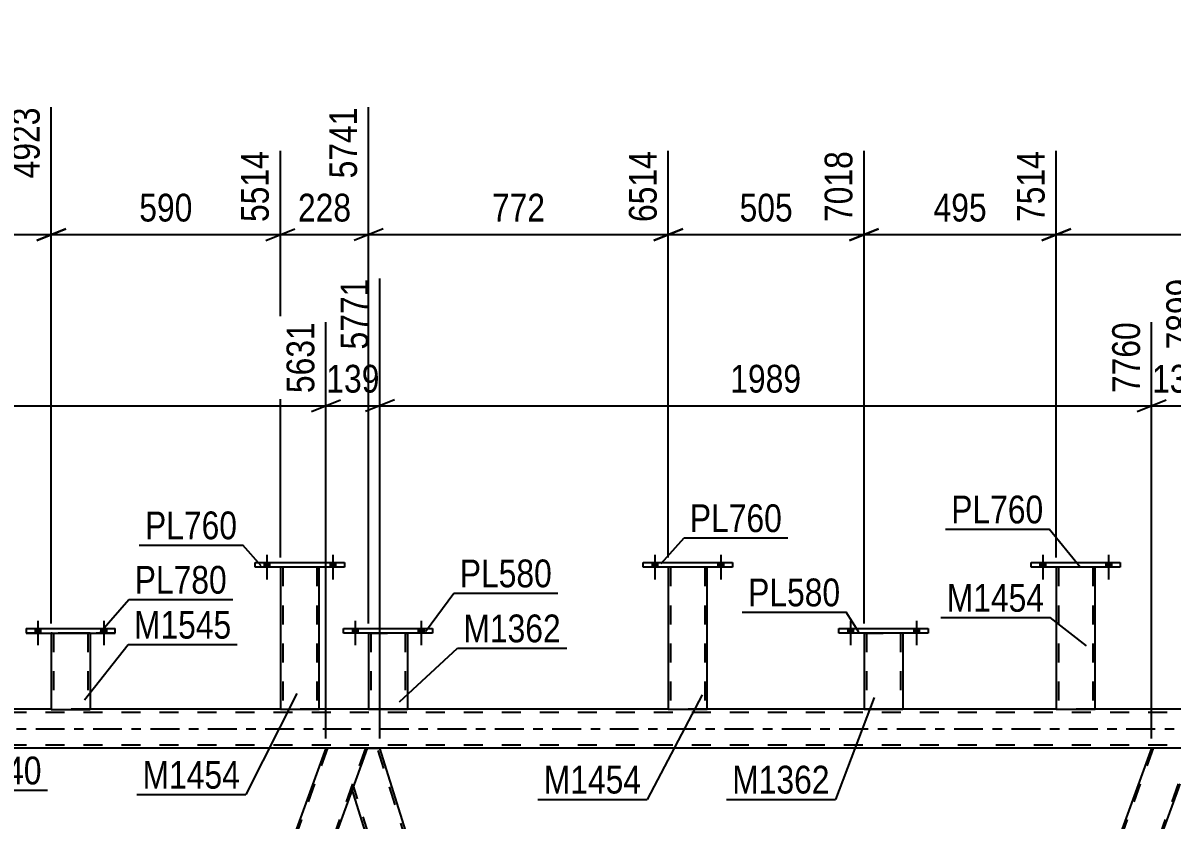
# Model space of a CAD drawing. Header units: millimetres. Extents: x -89 to 752, y -437 to 157.
# Drawn here: x 177 to 295.5, y -9.4 to 72.8 of the extents above; entities that cross this region are included whole.
import ezdxf

# ---------------------------------------------------------------- set-up
doc = ezdxf.new("R2010")
doc.units = ezdxf.units.MM
doc.linetypes.add('DXK_LINE_DOT2', pattern=[3.9198, 1.9599, -1.9599])
doc.linetypes.add('DXK_LINE_DOT3', pattern=[5.9187, 2.979, -0.9799, 0.9799, -0.9799])
doc.styles.add('Arial Narrow', font='ARIALN.TTF', dxfattribs={"height": 0.2})

# ---------------------------------------------------------------- blocks, each defined once
blk = doc.blocks.new('Part-318886155-3080 - 2857')
at = {"color": 2, "linetype": 'Continuous'}
for p, q in [((280.93, 17.12), (290.13, 17.12)), ((280.93, 16.64), (280.93, 17.12)), ((290.13, 16.64), (280.93, 16.64)), ((290.13, 17.12), (290.13, 16.64))]:
    blk.add_line(p, q, dxfattribs=at)
blk = doc.blocks.new('Part-318886155-2873 - 2857')
at = {"color": 2, "linetype": 'Continuous'}
for p, q in [((263.71, 9.84), (263.71, 2)), ((267.71, 9.84), (267.71, 2)), ((263.71, 2), (267.71, 2))]:
    blk.add_line(p, q, dxfattribs=at)
at = {"color": 7, "linetype": 'DXK_LINE_DOT2'}
for p, q in [((263.71, 9.84), (267.71, 9.84)), ((263.95, 9.84), (263.95, 2)), ((267.47, 9.84), (267.47, 2)), ((267.41, 2), (267.45, 2)), ((267.41, 2), (267.45, 2)), ((267.45, 2), (267.47, 2)), ((267.45, 2), (267.47, 2))]:
    blk.add_line(p, q, dxfattribs=at)
blk = doc.blocks.new('Part-318886155-2888 - 2857')
at = {"color": 2, "linetype": 'Continuous'}
for p, q in [((203.53, 16.64), (203.53, 2)), ((207.53, 2), (207.53, 16.64)), ((203.53, 2), (207.53, 2))]:
    blk.add_line(p, q, dxfattribs=at)
at = {"color": 7, "linetype": 'DXK_LINE_DOT2'}
for p, q in [((207.53, 16.64), (203.53, 16.64)), ((203.77, 16.64), (203.77, 2)), ((207.29, 16.64), (207.29, 2)), ((207.23, 2), (207.27, 2)), ((207.23, 2), (207.27, 2)), ((207.27, 2), (207.29, 2)), ((207.27, 2), (207.29, 2))]:
    blk.add_line(p, q, dxfattribs=at)
blk = doc.blocks.new('Part-318886155-3199 - 2857')
at = {"color": 2, "linetype": 'Continuous'}
for p, q in [((240.93, 17.12), (250.13, 17.12)), ((240.93, 16.64), (240.93, 17.12)), ((250.13, 16.64), (240.93, 16.64)), ((250.13, 17.12), (250.13, 16.64))]:
    blk.add_line(p, q, dxfattribs=at)
blk = doc.blocks.new('Bolt-318886155-3066 - 2857')
at = {"linetype": 'Continuous'}
for points in [[(281.85, 16.64), (282.41, 16.64), (282.41, 17.12), (281.85, 17.12)], [(281.85, 16.64), (282.41, 16.64), (282.41, 17.12), (281.85, 17.12)], [(288.65, 16.64), (289.21, 16.64), (289.21, 17.12), (288.65, 17.12)], [(288.65, 16.64), (289.21, 16.64), (289.21, 17.12), (288.65, 17.12)]]:
    blk.add_hatch(color=1, dxfattribs=at).paths.add_polyline_path(points)
at = {"color": 1, "linetype": 'Continuous'}
for p, q in [((282.13, 17.92), (282.13, 15.4)), ((282.13, 17.92), (282.13, 15.4)), ((288.93, 17.92), (288.93, 15.4)), ((288.93, 17.92), (288.93, 15.4)), ((281.85, 17.12), (281.85, 16.64)), ((281.85, 17.12), (281.85, 16.64)), ((282.41, 17.12), (282.41, 16.64)), ((282.41, 17.12), (282.41, 16.64)), ((288.65, 17.12), (288.65, 16.64)), ((288.65, 17.12), (288.65, 16.64)), ((289.21, 17.12), (289.21, 16.64)), ((289.21, 17.12), (289.21, 16.64))]:
    blk.add_line(p, q, dxfattribs=at)
blk = doc.blocks.new('Part-318886155-3007 - 2857')
at = {"color": 2, "linetype": 'Continuous'}
for p, q in [((179.91, 9.84), (179.91, 1.99)), ((183.91, 9.84), (183.91, 1.99)), ((179.91, 1.99), (183.91, 1.99))]:
    blk.add_line(p, q, dxfattribs=at)
at = {"color": 7, "linetype": 'DXK_LINE_DOT2'}
for p, q in [((183.91, 9.84), (179.91, 9.84)), ((179.91, 9.84), (179.91, 9.84)), ((179.91, 9.84), (183.91, 9.84)), ((179.91, 9.84), (179.91, 9.84)), ((180.15, 9.84), (180.15, 9.84)), ((180.15, 9.84), (180.15, 1.99)), ((183.67, 9.84), (183.67, 9.84)), ((183.67, 9.84), (183.67, 1.99)), ((183.91, 9.84), (183.91, 9.84)), ((183.91, 9.84), (183.91, 9.84)), ((183.91, 1.99), (179.91, 1.99)), ((183.66, 1.99), (183.62, 1.99))]:
    blk.add_line(p, q, dxfattribs=at)
blk = doc.blocks.new('Part-318886155-3497 - 2857')
at = {"color": 2, "linetype": 'Continuous'}
for p, q in [((212.48, -2), (210.95, -6.2)), ((212.48, -2), (213.8, -2)), ((250.08, -118.4), (213.8, -2)), ((245.89, -118.4), (210.94, -6.25))]:
    blk.add_line(p, q, dxfattribs=at)
at = {"color": 7, "linetype": 'DXK_LINE_DOT2'}
for p, q in [((250.37, -120.12), (213.55, -2)), ((247.65, -123.22), (211.07, -5.88)), ((210.95, -6.2), (210.94, -6.25)), ((247.4, -123.22), (245.89, -118.4)), ((250.5, -119.75), (250.08, -118.4)), ((249.24, -123.22), (250.5, -119.75)), ((247.4, -123.22), (249.24, -123.22))]:
    blk.add_line(p, q, dxfattribs=at)
blk = doc.blocks.new('Part-318886155-3126 - 2857')
at = {"color": 2, "linetype": 'Continuous'}
for p, q in [((177.31, 10.32), (177.31, 9.84)), ((177.31, 10.32), (186.51, 10.32)), ((177.31, 9.84), (186.51, 9.84)), ((186.51, 9.84), (186.51, 10.32))]:
    blk.add_line(p, q, dxfattribs=at)
at = {"color": 7, "linetype": 'DXK_LINE_DOT2'}
for p, q in [((177.31, 10.32), (186.51, 10.32)), ((186.51, 9.84), (177.31, 9.84))]:
    blk.add_line(p, q, dxfattribs=at)
blk = doc.blocks.new('Part-318886155-3136 - 2857')
at = {"color": 2, "linetype": 'Continuous'}
for p, q in [((261.11, 10.32), (270.31, 10.32)), ((261.11, 9.84), (261.11, 10.32)), ((270.31, 9.84), (261.11, 9.84)), ((270.31, 10.32), (270.31, 9.84))]:
    blk.add_line(p, q, dxfattribs=at)
blk = doc.blocks.new('Part-318886155-3194 - 2857')
at = {"color": 2, "linetype": 'Continuous'}
for p, q in [((200.93, 17.12), (210.13, 17.12)), ((200.93, 16.64), (200.93, 17.12)), ((210.13, 16.64), (200.93, 16.64)), ((210.13, 17.12), (210.13, 16.64))]:
    blk.add_line(p, q, dxfattribs=at)
blk = doc.blocks.new('Bolt-318886155-3206 - 2857')
at = {"linetype": 'Continuous'}
for points in [[(210.95, 9.84), (211.51, 9.84), (211.51, 10.32), (210.95, 10.32)], [(210.95, 9.84), (211.51, 9.84), (211.51, 10.32), (210.95, 10.32)], [(217.75, 9.84), (218.31, 9.84), (218.31, 10.32), (217.75, 10.32)], [(217.75, 9.84), (218.31, 9.84), (218.31, 10.32), (217.75, 10.32)]]:
    blk.add_hatch(color=1, dxfattribs=at).paths.add_polyline_path(points)
at = {"color": 1, "linetype": 'Continuous'}
for p, q in [((211.23, 11.12), (211.23, 8.6)), ((211.23, 11.12), (211.23, 8.6)), ((218.03, 11.12), (218.03, 8.6)), ((218.03, 11.12), (218.03, 8.6)), ((210.95, 10.32), (210.95, 9.84)), ((210.95, 10.32), (210.95, 9.84)), ((211.51, 10.32), (211.51, 9.84)), ((211.51, 10.32), (211.51, 9.84)), ((217.75, 10.32), (217.75, 9.84)), ((217.75, 10.32), (217.75, 9.84)), ((218.31, 10.32), (218.31, 9.84)), ((218.31, 10.32), (218.31, 9.84))]:
    blk.add_line(p, q, dxfattribs=at)
blk = doc.blocks.new('Bolt-318886155-3207 - 2857')
at = {"linetype": 'Continuous'}
for points in [[(178.23, 9.84), (178.79, 9.84), (178.79, 10.32), (178.23, 10.32)], [(178.23, 9.84), (178.79, 9.84), (178.79, 10.32), (178.23, 10.32)], [(185.03, 9.84), (185.59, 9.84), (185.59, 10.32), (185.03, 10.32)], [(185.03, 9.84), (185.59, 9.84), (185.59, 10.32), (185.03, 10.32)]]:
    blk.add_hatch(color=1, dxfattribs=at).paths.add_polyline_path(points)
at = {"color": 1, "linetype": 'Continuous'}
for p, q in [((178.51, 11.12), (178.51, 8.6)), ((178.51, 11.12), (178.51, 8.6)), ((185.31, 11.12), (185.31, 8.6)), ((185.31, 11.12), (185.31, 8.6)), ((178.23, 10.32), (178.23, 9.84)), ((178.23, 10.32), (178.23, 9.84)), ((178.79, 10.32), (178.79, 9.84)), ((178.79, 10.32), (178.79, 9.84)), ((185.03, 10.32), (185.03, 9.84)), ((185.03, 10.32), (185.03, 9.84)), ((185.59, 10.32), (185.59, 9.84)), ((185.59, 10.32), (185.59, 9.84))]:
    blk.add_line(p, q, dxfattribs=at)
blk = doc.blocks.new('Part-318886155-3223 - 2857')
at = {"color": 2, "linetype": 'Continuous'}
for p, q in [((243.53, 16.64), (243.53, 2)), ((247.53, 2), (247.53, 16.64)), ((243.53, 2), (247.53, 2))]:
    blk.add_line(p, q, dxfattribs=at)
at = {"color": 7, "linetype": 'DXK_LINE_DOT2'}
for p, q in [((247.53, 16.64), (243.53, 16.64)), ((243.77, 16.64), (243.77, 2)), ((247.29, 16.64), (247.29, 2)), ((247.23, 2), (247.27, 2)), ((247.23, 2), (247.27, 2)), ((247.27, 2), (247.29, 2)), ((247.27, 2), (247.29, 2))]:
    blk.add_line(p, q, dxfattribs=at)
blk = doc.blocks.new('Bolt-318886155-3256 - 2857')
at = {"linetype": 'Continuous'}
for points in [[(241.85, 16.64), (242.41, 16.64), (242.41, 17.12), (241.85, 17.12)], [(241.85, 16.64), (242.41, 16.64), (242.41, 17.12), (241.85, 17.12)], [(248.65, 16.64), (249.21, 16.64), (249.21, 17.12), (248.65, 17.12)], [(248.65, 16.64), (249.21, 16.64), (249.21, 17.12), (248.65, 17.12)]]:
    blk.add_hatch(color=1, dxfattribs=at).paths.add_polyline_path(points)
at = {"color": 1, "linetype": 'Continuous'}
for p, q in [((242.13, 17.92), (242.13, 15.4)), ((242.13, 17.92), (242.13, 15.4)), ((248.93, 17.92), (248.93, 15.4)), ((248.93, 17.92), (248.93, 15.4)), ((241.85, 17.12), (241.85, 16.64)), ((241.85, 17.12), (241.85, 16.64)), ((242.41, 17.12), (242.41, 16.64)), ((242.41, 17.12), (242.41, 16.64)), ((248.65, 17.12), (248.65, 16.64)), ((248.65, 17.12), (248.65, 16.64)), ((249.21, 17.12), (249.21, 16.64)), ((249.21, 17.12), (249.21, 16.64))]:
    blk.add_line(p, q, dxfattribs=at)
blk = doc.blocks.new('Bolt-318886155-3257 - 2857')
at = {"linetype": 'Continuous'}
for points in [[(262.03, 9.84), (262.59, 9.84), (262.59, 10.32), (262.03, 10.32)], [(262.03, 9.84), (262.59, 9.84), (262.59, 10.32), (262.03, 10.32)], [(268.83, 9.84), (269.39, 9.84), (269.39, 10.32), (268.83, 10.32)], [(268.83, 9.84), (269.39, 9.84), (269.39, 10.32), (268.83, 10.32)]]:
    blk.add_hatch(color=1, dxfattribs=at).paths.add_polyline_path(points)
at = {"color": 1, "linetype": 'Continuous'}
for p, q in [((262.31, 11.12), (262.31, 8.6)), ((262.31, 11.12), (262.31, 8.6)), ((269.11, 11.12), (269.11, 8.6)), ((269.11, 11.12), (269.11, 8.6)), ((262.03, 10.32), (262.03, 9.84)), ((262.03, 10.32), (262.03, 9.84)), ((262.59, 10.32), (262.59, 9.84)), ((262.59, 10.32), (262.59, 9.84)), ((268.83, 10.32), (268.83, 9.84)), ((268.83, 10.32), (268.83, 9.84)), ((269.39, 10.32), (269.39, 9.84)), ((269.39, 10.32), (269.39, 9.84))]:
    blk.add_line(p, q, dxfattribs=at)
blk = doc.blocks.new('Part-318886155-3272 - 2857')
at = {"color": 2, "linetype": 'Continuous'}
for p, q in [((283.53, 16.64), (283.53, 2)), ((287.53, 2), (287.53, 16.64)), ((283.53, 2), (287.53, 2))]:
    blk.add_line(p, q, dxfattribs=at)
at = {"color": 7, "linetype": 'DXK_LINE_DOT2'}
for p, q in [((287.53, 16.64), (283.53, 16.64)), ((283.77, 16.64), (283.77, 2)), ((287.29, 16.64), (287.29, 2)), ((287.23, 2), (287.27, 2)), ((287.23, 2), (287.27, 2)), ((287.27, 2), (287.29, 2)), ((287.27, 2), (287.29, 2))]:
    blk.add_line(p, q, dxfattribs=at)
blk = doc.blocks.new('Part-318886155-3277 - 2857')
at = {"color": 2, "linetype": 'Continuous'}
for p, q in [((210.03, 10.32), (219.23, 10.32)), ((210.03, 9.84), (210.03, 10.32)), ((219.23, 9.84), (210.03, 9.84)), ((219.23, 10.32), (219.23, 9.84))]:
    blk.add_line(p, q, dxfattribs=at)
blk = doc.blocks.new('Part-318886155-3282 - 2857')
at = {"color": 2, "linetype": 'Continuous'}
for p, q in [((212.63, 9.84), (212.63, 2)), ((216.63, 9.84), (216.63, 2)), ((212.63, 2), (216.63, 2))]:
    blk.add_line(p, q, dxfattribs=at)
at = {"color": 7, "linetype": 'DXK_LINE_DOT2'}
for p, q in [((212.63, 9.84), (216.63, 9.84)), ((212.87, 9.84), (212.87, 2)), ((216.39, 9.84), (216.39, 2)), ((216.33, 2), (216.37, 2)), ((216.33, 2), (216.37, 2)), ((216.37, 2), (216.39, 2)), ((216.37, 2), (216.39, 2))]:
    blk.add_line(p, q, dxfattribs=at)
blk = doc.blocks.new('Part-318886155-3414 - 2857')
at = {"color": 7, "linetype": 'DXK_LINE_DOT2'}
for p, q in [((293.53, -2), (249.41, -123.22)), ((297.45, -2), (253.33, -123.22)), ((297.62, -2), (296.09, -6.2)), ((249.24, -123.22), (251, -118.4)), ((255.25, -118.4), (253.5, -123.22)), ((253.5, -123.22), (249.24, -123.22))]:
    blk.add_line(p, q, dxfattribs=at)
at = {"color": 2, "linetype": 'Continuous'}
for p, q in [((293.36, -2), (251, -118.4)), ((297.62, -2), (293.36, -2)), ((296.09, -6.2), (255.25, -118.4))]:
    blk.add_line(p, q, dxfattribs=at)
blk = doc.blocks.new('Bolt-318886155-3344 - 2857')
at = {"linetype": 'Continuous'}
for points in [[(201.85, 16.64), (202.41, 16.64), (202.41, 17.12), (201.85, 17.12)], [(201.85, 16.64), (202.41, 16.64), (202.41, 17.12), (201.85, 17.12)], [(208.65, 16.64), (209.21, 16.64), (209.21, 17.12), (208.65, 17.12)], [(208.65, 16.64), (209.21, 16.64), (209.21, 17.12), (208.65, 17.12)]]:
    blk.add_hatch(color=1, dxfattribs=at).paths.add_polyline_path(points)
at = {"color": 1, "linetype": 'Continuous'}
for p, q in [((202.13, 17.92), (202.13, 15.4)), ((202.13, 17.92), (202.13, 15.4)), ((208.93, 17.92), (208.93, 15.4)), ((208.93, 17.92), (208.93, 15.4)), ((201.85, 17.12), (201.85, 16.64)), ((201.85, 17.12), (201.85, 16.64)), ((202.41, 17.12), (202.41, 16.64)), ((202.41, 17.12), (202.41, 16.64)), ((208.65, 17.12), (208.65, 16.64)), ((208.65, 17.12), (208.65, 16.64)), ((209.21, 17.12), (209.21, 16.64)), ((209.21, 17.12), (209.21, 16.64))]:
    blk.add_line(p, q, dxfattribs=at)
blk = doc.blocks.new('Part-318886155-3432 - 2857')
at = {"color": 7, "linetype": 'DXK_LINE_DOT2'}
for p, q in [((208.4, -2), (164.28, -123.22)), ((212.31, -2), (168.19, -123.22)), ((212.48, -2), (210.95, -6.2)), ((165.35, -119.8), (164.11, -123.22)), ((168.36, -123.22), (164.11, -123.22))]:
    blk.add_line(p, q, dxfattribs=at)
at = {"color": 2, "linetype": 'Continuous'}
for p, q in [((208.23, -2), (165.35, -119.8)), ((212.48, -2), (208.23, -2)), ((210.95, -6.2), (168.36, -123.22))]:
    blk.add_line(p, q, dxfattribs=at)
blk = doc.blocks.new('Part-318886155-3492 - 2857')
at = {"color": 7, "linetype": 'DXK_LINE_DOT2'}
for p, q in [((698.69, 1.68), (-17.02, 1.68)), ((183.91, 2), (179.91, 2)), ((207.53, 2), (203.53, 2)), ((247.53, 2), (243.53, 2)), ((287.53, 2), (283.53, 2)), ((698.69, -1.68), (-17.02, -1.68)), ((213.8, -2), (208.23, -2)), ((298.94, -2), (293.36, -2))]:
    blk.add_line(p, q, dxfattribs=at)
at = {"color": 2, "linetype": 'Continuous'}
for p, q in [((179.91, 2), (168.55, 2)), ((203.53, 2), (183.91, 2)), ((243.53, 2), (207.53, 2)), ((283.53, 2), (247.53, 2)), ((323.58, 2), (287.53, 2)), ((208.23, -2), (128.67, -2)), ((293.36, -2), (213.8, -2))]:
    blk.add_line(p, q, dxfattribs=at)
at = {"color": 7, "linetype": 'DXK_LINE_DOT3'}
blk.add_line((-17.02, 0), (698.69, 0), dxfattribs=at)
blk = doc.blocks.new('StraightDimension-318886155-4127 - 2857')
at = {"color": 7, "linetype": 'Continuous'}
for p, q in [((179.91, 10.84), (179.91, 64.06)), ((203.53, 17.64), (203.53, 59.56)), ((181.41, 51.54), (178.41, 50.34)), ((202.03, 50.34), (205.03, 51.54)), ((179.91, 50.94), (203.53, 50.94))]:
    blk.add_line(p, q, dxfattribs=at)
at = {"color": 0}
blk.add_wipeout([(195.06, 51.69), (195.06, 55.89), (188.38, 55.89), (188.38, 51.69)], dxfattribs=at)
at = {"color": 3, "style": 'Arial Narrow'}
blk.add_text('590', height=2.863, dxfattribs=at).set_placement((188.98, 52.29))
at = {"color": 0, "linetype": 'Continuous'}
blk.add_wipeout([(202.93, 60.16), (198.73, 60.16), (198.73, 51.64), (202.93, 51.64)], dxfattribs=at)
at = {"color": 3, "linetype": 'Continuous', "style": 'Arial Narrow'}
blk.add_text('5514', height=2.863, rotation=90.0002, dxfattribs=at).set_placement((202.33, 52.24))
blk = doc.blocks.new('StraightDimension-318886155-4044 - 2857')
at = {"color": 7, "linetype": 'Continuous'}
for p, q in [((213.8, -1), (213.8, 46.41)), ((208.23, -1), (208.23, 41.91)), ((206.73, 32.7), (209.73, 33.9)), ((208.23, 33.3), (213.8, 33.3)), ((215.3, 33.9), (212.3, 32.7))]:
    blk.add_line(p, q, dxfattribs=at)
at = {"color": 0}
blk.add_wipeout([(214.36, 34.05), (214.36, 38.25), (207.67, 38.25), (207.67, 34.05)], dxfattribs=at)
at = {"color": 3, "style": 'Arial Narrow'}
blk.add_text('139', height=2.863, dxfattribs=at).set_placement((208.27, 34.65))
at = {"color": 0, "linetype": 'Continuous'}
blk.add_wipeout([(213.2, 47.01), (209, 47.01), (209, 38.5), (213.2, 38.5)], dxfattribs=at)
at = {"color": 3, "linetype": 'Continuous', "style": 'Arial Narrow'}
blk.add_text('5771', height=2.863, rotation=90.0002, dxfattribs=at).set_placement((212.6, 39.1))
blk = doc.blocks.new('StraightDimension-318886155-4122 - 2857')
at = {"color": 7, "linetype": 'Continuous'}
for p, q in [((283.53, 17.64), (283.53, 59.56)), ((314.79, 10.84), (314.79, 59.56)), ((285.03, 51.54), (282.03, 50.34)), ((313.29, 50.34), (316.29, 51.54)), ((283.53, 50.94), (314.79, 50.94))]:
    blk.add_line(p, q, dxfattribs=at)
at = {"color": 0}
blk.add_wipeout([(302.5, 51.69), (302.5, 55.89), (295.82, 55.89), (295.82, 51.69)], dxfattribs=at)
at = {"color": 3, "style": 'Arial Narrow'}
blk.add_text('782', height=2.863, dxfattribs=at).set_placement((296.42, 52.29))
at = {"color": 0, "linetype": 'Continuous'}
blk.add_wipeout([(314.19, 60.16), (309.99, 60.16), (309.99, 51.64), (314.19, 51.64)], dxfattribs=at)
at = {"color": 3, "linetype": 'Continuous', "style": 'Arial Narrow'}
blk.add_text('8295', height=2.863, rotation=90.0002, dxfattribs=at).set_placement((313.59, 52.24))
blk = doc.blocks.new('StraightDimension-318886155-4123 - 2857')
at = {"color": 7, "linetype": 'Continuous'}
for p, q in [((263.71, 10.84), (263.71, 59.56)), ((283.53, 17.64), (283.53, 59.56)), ((265.21, 51.54), (262.21, 50.34)), ((282.03, 50.34), (285.03, 51.54)), ((263.71, 50.94), (283.53, 50.94))]:
    blk.add_line(p, q, dxfattribs=at)
at = {"color": 0}
blk.add_wipeout([(276.96, 51.69), (276.96, 55.89), (270.28, 55.89), (270.28, 51.69)], dxfattribs=at)
at = {"color": 3, "style": 'Arial Narrow'}
blk.add_text('495', height=2.863, dxfattribs=at).set_placement((270.88, 52.29))
at = {"color": 0, "linetype": 'Continuous'}
blk.add_wipeout([(282.93, 60.16), (278.73, 60.16), (278.73, 51.64), (282.93, 51.64)], dxfattribs=at)
at = {"color": 3, "linetype": 'Continuous', "style": 'Arial Narrow'}
blk.add_text('7514', height=2.863, rotation=90.0002, dxfattribs=at).set_placement((282.33, 52.24))
blk = doc.blocks.new('StraightDimension-318886155-4124 - 2857')
at = {"color": 7, "linetype": 'Continuous'}
for p, q in [((243.53, 17.64), (243.53, 59.56)), ((263.71, 10.84), (263.71, 59.56)), ((245.03, 51.54), (242.03, 50.34)), ((262.21, 50.34), (265.21, 51.54)), ((243.53, 50.94), (263.71, 50.94))]:
    blk.add_line(p, q, dxfattribs=at)
at = {"color": 0}
blk.add_wipeout([(256.96, 51.69), (256.96, 55.89), (250.28, 55.89), (250.28, 51.69)], dxfattribs=at)
at = {"color": 3, "style": 'Arial Narrow'}
blk.add_text('505', height=2.863, dxfattribs=at).set_placement((250.88, 52.29))
at = {"color": 0, "linetype": 'Continuous'}
blk.add_wipeout([(263.11, 60.16), (258.91, 60.16), (258.91, 51.64), (263.11, 51.64)], dxfattribs=at)
at = {"color": 3, "linetype": 'Continuous', "style": 'Arial Narrow'}
blk.add_text('7018', height=2.863, rotation=90.0002, dxfattribs=at).set_placement((262.51, 52.24))
blk = doc.blocks.new('StraightDimension-318886155-4126 - 2857')
at = {"color": 7, "linetype": 'Continuous'}
for p, q in [((212.63, 10.84), (212.63, 64.06)), ((203.53, 17.64), (203.53, 59.56)), ((202.03, 50.34), (205.03, 51.54)), ((214.13, 51.54), (211.13, 50.34)), ((203.53, 50.94), (212.63, 50.94))]:
    blk.add_line(p, q, dxfattribs=at)
at = {"color": 0}
blk.add_wipeout([(211.42, 51.69), (211.42, 55.89), (204.74, 55.89), (204.74, 51.69)], dxfattribs=at)
at = {"color": 3, "style": 'Arial Narrow'}
blk.add_text('228', height=2.863, dxfattribs=at).set_placement((205.34, 52.29))
at = {"color": 0, "linetype": 'Continuous'}
blk.add_wipeout([(212.03, 64.66), (207.83, 64.66), (207.83, 56.14), (212.03, 56.14)], dxfattribs=at)
at = {"color": 3, "linetype": 'Continuous', "style": 'Arial Narrow'}
blk.add_text('5741', height=2.863, rotation=90.0002, dxfattribs=at).set_placement((211.43, 56.74))
blk = doc.blocks.new('StraightDimension-318886155-3956 - 2857')
at = {"color": 7, "linetype": 'Continuous'}
for p, q in [((298.94, -1), (298.94, 46.41)), ((293.36, -1), (293.36, 41.91)), ((291.86, 32.7), (294.86, 33.9)), ((293.36, 33.3), (298.94, 33.3)), ((300.44, 33.9), (297.44, 32.7))]:
    blk.add_line(p, q, dxfattribs=at)
at = {"color": 0}
blk.add_wipeout([(299.49, 34.05), (299.49, 38.25), (292.81, 38.25), (292.81, 34.05)], dxfattribs=at)
at = {"color": 3, "style": 'Arial Narrow'}
blk.add_text('139', height=2.863, dxfattribs=at).set_placement((293.41, 34.65))
at = {"color": 0, "linetype": 'Continuous'}
blk.add_wipeout([(298.34, 47.01), (294.14, 47.01), (294.14, 38.5), (298.34, 38.5)], dxfattribs=at)
at = {"color": 3, "linetype": 'Continuous', "style": 'Arial Narrow'}
blk.add_text('7899', height=2.863, rotation=90.0002, dxfattribs=at).set_placement((297.74, 39.1))
blk = doc.blocks.new('StraightDimension-318886155-3975 - 2857')
at = {"color": 7, "linetype": 'Continuous'}
for p, q in [((213.8, -1), (213.8, 46.41)), ((293.36, -1), (293.36, 41.91)), ((215.3, 33.9), (212.3, 32.7)), ((213.8, 33.3), (293.36, 33.3)), ((291.86, 32.7), (294.86, 33.9))]:
    blk.add_line(p, q, dxfattribs=at)
at = {"color": 0}
blk.add_wipeout([(257.84, 34.05), (257.84, 38.25), (249.32, 38.25), (249.32, 34.05)], dxfattribs=at)
at = {"color": 3, "style": 'Arial Narrow'}
blk.add_text('1989', height=2.863, dxfattribs=at).set_placement((249.92, 34.65))
at = {"color": 0, "linetype": 'Continuous'}
blk.add_wipeout([(292.76, 42.51), (288.56, 42.51), (288.56, 34), (292.76, 34)], dxfattribs=at)
at = {"color": 3, "linetype": 'Continuous', "style": 'Arial Narrow'}
blk.add_text('7760', height=2.863, rotation=90.0002, dxfattribs=at).set_placement((292.16, 34.6))
blk = doc.blocks.new('StraightDimension-318886155-4082 - 2857')
at = {"color": 7, "linetype": 'Continuous'}
for p, q in [((128.67, -1), (128.67, 46.41)), ((208.23, -1), (208.23, 41.91)), ((130.17, 33.9), (127.17, 32.7)), ((128.67, 33.3), (208.23, 33.3)), ((206.73, 32.7), (209.73, 33.9))]:
    blk.add_line(p, q, dxfattribs=at)
at = {"color": 0}
blk.add_wipeout([(172.7, 34.05), (172.7, 38.25), (164.19, 38.25), (164.19, 34.05)], dxfattribs=at)
at = {"color": 3, "style": 'Arial Narrow'}
blk.add_text('1989', height=2.863, dxfattribs=at).set_placement((164.79, 34.65))
at = {"color": 0, "linetype": 'Continuous'}
blk.add_wipeout([(207.63, 42.51), (203.43, 42.51), (203.43, 34), (207.63, 34)], dxfattribs=at)
at = {"color": 3, "linetype": 'Continuous', "style": 'Arial Narrow'}
blk.add_text('5631', height=2.863, rotation=90.0002, dxfattribs=at).set_placement((207.03, 34.6))
blk = doc.blocks.new('StraightDimension-318886155-4125 - 2857')
at = {"color": 7, "linetype": 'Continuous'}
for p, q in [((212.63, 10.84), (212.63, 64.06)), ((243.53, 17.64), (243.53, 59.56)), ((214.13, 51.54), (211.13, 50.34)), ((242.03, 50.34), (245.03, 51.54)), ((212.63, 50.94), (243.53, 50.94))]:
    blk.add_line(p, q, dxfattribs=at)
at = {"color": 0}
blk.add_wipeout([(231.42, 51.69), (231.42, 55.89), (224.74, 55.89), (224.74, 51.69)], dxfattribs=at)
at = {"color": 3, "style": 'Arial Narrow'}
blk.add_text('772', height=2.863, dxfattribs=at).set_placement((225.34, 52.29))
at = {"color": 0, "linetype": 'Continuous'}
blk.add_wipeout([(242.93, 60.16), (238.73, 60.16), (238.73, 51.64), (242.93, 51.64)], dxfattribs=at)
at = {"color": 3, "linetype": 'Continuous', "style": 'Arial Narrow'}
blk.add_text('6514', height=2.863, rotation=90.0002, dxfattribs=at).set_placement((242.33, 52.24))
blk = doc.blocks.new('StraightDimension-318886155-4128 - 2857')
at = {"color": 7, "linetype": 'Continuous'}
for p, q in [((164.55, 18.36), (164.55, 72.76)), ((179.91, 10.84), (179.91, 64.06)), ((166.05, 51.54), (163.05, 50.34)), ((178.41, 50.34), (181.41, 51.54)), ((164.55, 50.94), (179.91, 50.94))]:
    blk.add_line(p, q, dxfattribs=at)
at = {"color": 0}
blk.add_wipeout([(175.57, 51.69), (175.57, 55.89), (168.89, 55.89), (168.89, 51.69)], dxfattribs=at)
at = {"color": 3, "style": 'Arial Narrow'}
blk.add_text('384', height=2.863, dxfattribs=at).set_placement((169.49, 52.29))
at = {"color": 0, "linetype": 'Continuous'}
blk.add_wipeout([(179.31, 64.66), (175.11, 64.66), (175.11, 56.14), (179.31, 56.14)], dxfattribs=at)
at = {"color": 3, "linetype": 'Continuous', "style": 'Arial Narrow'}
blk.add_text('4923', height=2.863, rotation=90.0002, dxfattribs=at).set_placement((178.71, 56.74))
blk = doc.blocks.new('Mark-318886155-2869 - 2857')
at = {"color": 30, "linetype": 'Continuous'}
for p in [(264.77, 3.21), (249.52, -7.28)]:
    blk.add_line(p, (260.77, -7.28), dxfattribs=at)
at = {"color": 0}
blk.add_wipeout([(260.17, -6.68), (260.17, -3.68), (250.12, -3.68), (250.12, -6.68)], dxfattribs=at)
blk.add_wipeout([(260.17, -6.68), (260.17, -3.68), (250.12, -3.68), (250.12, -6.68)], dxfattribs=at)
at = {"color": 3, "style": 'Arial Narrow'}
blk.add_text('M1362', height=2.863, dxfattribs=at).set_placement((250.12, -6.68))
blk = doc.blocks.new('Mark-318886155-3076 - 2857')
at = {"color": 30, "linetype": 'Continuous'}
for p in [(272.1, 20.57), (286, 16.65)]:
    blk.add_line(p, (282.81, 20.57), dxfattribs=at)
at = {"color": 0}
blk.add_wipeout([(282.21, 21.17), (282.21, 24.17), (272.7, 24.17), (272.7, 21.17)], dxfattribs=at)
blk.add_wipeout([(282.21, 21.17), (282.21, 24.17), (272.7, 24.17), (272.7, 21.17)], dxfattribs=at)
at = {"color": 3, "style": 'Arial Narrow'}
blk.add_text('PL760', height=2.863, dxfattribs=at).set_placement((272.7, 21.17))
blk = doc.blocks.new('Mark-318886155-2884 - 2857')
at = {"color": 30, "linetype": 'Continuous'}
for p in [(205.24, 3.64), (188.72, -6.78)]:
    blk.add_line(p, (199.97, -6.78), dxfattribs=at)
at = {"color": 0}
blk.add_wipeout([(199.37, -6.18), (199.37, -3.18), (189.32, -3.18), (189.32, -6.18)], dxfattribs=at)
blk.add_wipeout([(199.37, -6.18), (199.37, -3.18), (189.32, -3.18), (189.32, -6.18)], dxfattribs=at)
at = {"color": 3, "style": 'Arial Narrow'}
blk.add_text('M1454', height=2.863, dxfattribs=at).set_placement((189.32, -6.18))
blk = doc.blocks.new('Mark-318886155-2899 - 2857')
at = {"color": 30, "linetype": 'Continuous'}
for p, q in [((165.88, 4.16), (168.27, -6.34)), ((168.27, -6.34), (179.52, -6.34))]:
    blk.add_line(p, q, dxfattribs=at)
at = {"color": 0}
blk.add_wipeout([(178.92, -5.74), (178.92, -2.74), (168.87, -2.74), (168.87, -5.74)], dxfattribs=at)
blk.add_wipeout([(178.92, -5.74), (178.92, -2.74), (168.87, -2.74), (168.87, -5.74)], dxfattribs=at)
at = {"color": 3, "style": 'Arial Narrow'}
blk.add_text('M1440', height=2.863, dxfattribs=at).set_placement((168.87, -5.74))
blk = doc.blocks.new('Mark-318886155-3278 - 2857')
at = {"color": 30, "linetype": 'Continuous'}
for p, q in [((215.81, 2.77), (221.8, 8.31)), ((221.8, 8.31), (233.05, 8.31))]:
    blk.add_line(p, q, dxfattribs=at)
at = {"color": 0}
blk.add_wipeout([(232.45, 8.91), (232.45, 11.91), (222.4, 11.91), (222.4, 8.91)], dxfattribs=at)
blk.add_wipeout([(232.45, 8.91), (232.45, 11.91), (222.4, 11.91), (222.4, 8.91)], dxfattribs=at)
at = {"color": 3, "style": 'Arial Narrow'}
blk.add_text('M1362', height=2.863, dxfattribs=at).set_placement((222.4, 8.91))
blk = doc.blocks.new('Mark-318886155-3003 - 2857')
at = {"color": 30, "linetype": 'Continuous'}
for p, q in [((183.32, 2.97), (187.83, 8.69)), ((187.83, 8.69), (199.08, 8.69))]:
    blk.add_line(p, q, dxfattribs=at)
at = {"color": 0}
blk.add_wipeout([(198.48, 9.29), (198.48, 12.29), (188.43, 12.29), (188.43, 9.29)], dxfattribs=at)
blk.add_wipeout([(198.48, 9.29), (198.48, 12.29), (188.43, 12.29), (188.43, 9.29)], dxfattribs=at)
at = {"color": 3, "style": 'Arial Narrow'}
blk.add_text('M1545', height=2.863, dxfattribs=at).set_placement((188.43, 9.29))
blk = doc.blocks.new('Mark-318886155-3195 - 2857')
at = {"color": 30, "linetype": 'Continuous'}
for p, q in [((242.78, 17.02), (245.15, 19.67)), ((245.15, 19.67), (255.85, 19.67))]:
    blk.add_line(p, q, dxfattribs=at)
at = {"color": 0}
blk.add_wipeout([(255.25, 20.27), (255.25, 23.27), (245.75, 23.27), (245.75, 20.27)], dxfattribs=at)
blk.add_wipeout([(255.25, 20.27), (255.25, 23.27), (245.75, 23.27), (245.75, 20.27)], dxfattribs=at)
at = {"color": 3, "style": 'Arial Narrow'}
blk.add_text('PL760', height=2.863, dxfattribs=at).set_placement((245.75, 20.27))
blk = doc.blocks.new('Mark-318886155-3122 - 2857')
at = {"color": 30, "linetype": 'Continuous'}
for p, q in [((184.88, 9.84), (187.91, 13.32)), ((187.91, 13.32), (198.62, 13.32))]:
    blk.add_line(p, q, dxfattribs=at)
at = {"color": 0}
blk.add_wipeout([(198.02, 13.92), (198.02, 16.92), (188.51, 16.92), (188.51, 13.92)], dxfattribs=at)
blk.add_wipeout([(198.02, 13.92), (198.02, 16.92), (188.51, 16.92), (188.51, 13.92)], dxfattribs=at)
at = {"color": 3, "style": 'Arial Narrow'}
blk.add_text('PL780', height=2.863, dxfattribs=at).set_placement((188.51, 13.92))
blk = doc.blocks.new('Mark-318886155-3132 - 2857')
at = {"color": 30, "linetype": 'Continuous'}
for p in [(251.16, 12.02), (263.16, 9.95)]:
    blk.add_line(p, (261.86, 12.02), dxfattribs=at)
at = {"color": 0}
blk.add_wipeout([(261.26, 12.62), (261.26, 15.62), (251.76, 15.62), (251.76, 12.62)], dxfattribs=at)
blk.add_wipeout([(261.26, 12.62), (261.26, 15.62), (251.76, 15.62), (251.76, 12.62)], dxfattribs=at)
at = {"color": 3, "style": 'Arial Narrow'}
blk.add_text('PL580', height=2.863, dxfattribs=at).set_placement((251.76, 12.62))
blk = doc.blocks.new('Mark-318886155-3190 - 2857')
at = {"color": 30, "linetype": 'Continuous'}
for p in [(188.97, 18.93), (201.55, 16.81)]:
    blk.add_line(p, (199.67, 18.93), dxfattribs=at)
at = {"color": 0}
blk.add_wipeout([(199.07, 19.53), (199.07, 22.53), (189.57, 22.53), (189.57, 19.53)], dxfattribs=at)
blk.add_wipeout([(199.07, 19.53), (199.07, 22.53), (189.57, 22.53), (189.57, 19.53)], dxfattribs=at)
at = {"color": 3, "style": 'Arial Narrow'}
blk.add_text('PL760', height=2.863, dxfattribs=at).set_placement((189.57, 19.53))
blk = doc.blocks.new('Mark-318886155-3219 - 2857')
at = {"color": 30, "linetype": 'Continuous'}
for p in [(247.03, 3.49), (230.09, -7.28)]:
    blk.add_line(p, (241.34, -7.28), dxfattribs=at)
at = {"color": 0}
blk.add_wipeout([(240.74, -6.68), (240.74, -3.68), (230.69, -3.68), (230.69, -6.68)], dxfattribs=at)
blk.add_wipeout([(240.74, -6.68), (240.74, -3.68), (230.69, -3.68), (230.69, -6.68)], dxfattribs=at)
at = {"color": 3, "style": 'Arial Narrow'}
blk.add_text('M1454', height=2.863, dxfattribs=at).set_placement((230.69, -6.68))
blk = doc.blocks.new('Mark-318886155-3268 - 2857')
at = {"color": 30, "linetype": 'Continuous'}
for p in [(271.64, 11.46), (286.65, 8.54)]:
    blk.add_line(p, (282.9, 11.46), dxfattribs=at)
at = {"color": 0}
blk.add_wipeout([(282.3, 12.06), (282.3, 15.06), (272.24, 15.06), (272.24, 12.06)], dxfattribs=at)
blk.add_wipeout([(282.3, 12.06), (282.3, 15.06), (272.24, 15.06), (272.24, 12.06)], dxfattribs=at)
at = {"color": 3, "style": 'Arial Narrow'}
blk.add_text('M1454', height=2.863, dxfattribs=at).set_placement((272.24, 12.06))
blk = doc.blocks.new('Mark-318886155-3273 - 2857')
at = {"color": 30, "linetype": 'Continuous'}
for p, q in [((218.49, 10.03), (221.43, 13.98)), ((221.43, 13.98), (232.13, 13.98))]:
    blk.add_line(p, q, dxfattribs=at)
at = {"color": 0}
blk.add_wipeout([(231.53, 14.58), (231.53, 17.58), (222.03, 17.58), (222.03, 14.58)], dxfattribs=at)
blk.add_wipeout([(231.53, 14.58), (231.53, 17.58), (222.03, 17.58), (222.03, 14.58)], dxfattribs=at)
at = {"color": 3, "style": 'Arial Narrow'}
blk.add_text('PL580', height=2.863, dxfattribs=at).set_placement((222.03, 14.58))

msp = doc.modelspace()

# ---------------------------------------------------------------- block references
for name in ['Bolt-318886155-3344 - 2857', 'Bolt-318886155-3256 - 2857', 'Bolt-318886155-3066 - 2857', 'Part-318886155-3194 - 2857', 'Part-318886155-2888 - 2857', 'Part-318886155-3199 - 2857', 'Part-318886155-3223 - 2857', 'Part-318886155-3080 - 2857', 'Part-318886155-3272 - 2857', 'Bolt-318886155-3207 - 2857', 'Bolt-318886155-3206 - 2857', 'Bolt-318886155-3257 - 2857', 'Part-318886155-3126 - 2857', 'Part-318886155-3007 - 2857', 'Part-318886155-3277 - 2857', 'Part-318886155-3282 - 2857', 'Part-318886155-3136 - 2857', 'Part-318886155-2873 - 2857', 'Part-318886155-3492 - 2857', 'Part-318886155-3432 - 2857', 'Part-318886155-3497 - 2857', 'Part-318886155-3414 - 2857']:
    msp.add_blockref(name, (0, 0))

# ---------------------------------------------------------------- next in the draw order: block references
for name in ['StraightDimension-318886155-4127 - 2857', 'StraightDimension-318886155-4122 - 2857', 'StraightDimension-318886155-4044 - 2857']:
    msp.add_blockref(name, (0, 0))

# ---------------------------------------------------------------- next in the draw order: block references
for name in ['StraightDimension-318886155-4126 - 2857', 'StraightDimension-318886155-4123 - 2857', 'StraightDimension-318886155-3956 - 2857']:
    msp.add_blockref(name, (0, 0))

# ---------------------------------------------------------------- next in the draw order: block references
for name in ['StraightDimension-318886155-4124 - 2857', 'StraightDimension-318886155-4082 - 2857']:
    msp.add_blockref(name, (0, 0))

# ---------------------------------------------------------------- next in the draw order: block references
for name in ['StraightDimension-318886155-4128 - 2857', 'StraightDimension-318886155-3975 - 2857', 'Mark-318886155-2899 - 2857', 'Mark-318886155-2884 - 2857']:
    msp.add_blockref(name, (0, 0))

# ---------------------------------------------------------------- next in the draw order: block references
for name in ['StraightDimension-318886155-4125 - 2857', 'Mark-318886155-3076 - 2857', 'Mark-318886155-3132 - 2857', 'Mark-318886155-3268 - 2857', 'Mark-318886155-3003 - 2857', 'Mark-318886155-2869 - 2857']:
    msp.add_blockref(name, (0, 0))

# ---------------------------------------------------------------- next in the draw order: block references
for name in ['Mark-318886155-3195 - 2857', 'Mark-318886155-3122 - 2857', 'Mark-318886155-3278 - 2857']:
    msp.add_blockref(name, (0, 0))

# ---------------------------------------------------------------- next in the draw order: block references
for name in ['Mark-318886155-3190 - 2857', 'Mark-318886155-3273 - 2857', 'Mark-318886155-3219 - 2857']:
    msp.add_blockref(name, (0, 0))

doc.saveas('drawing.dxf')
